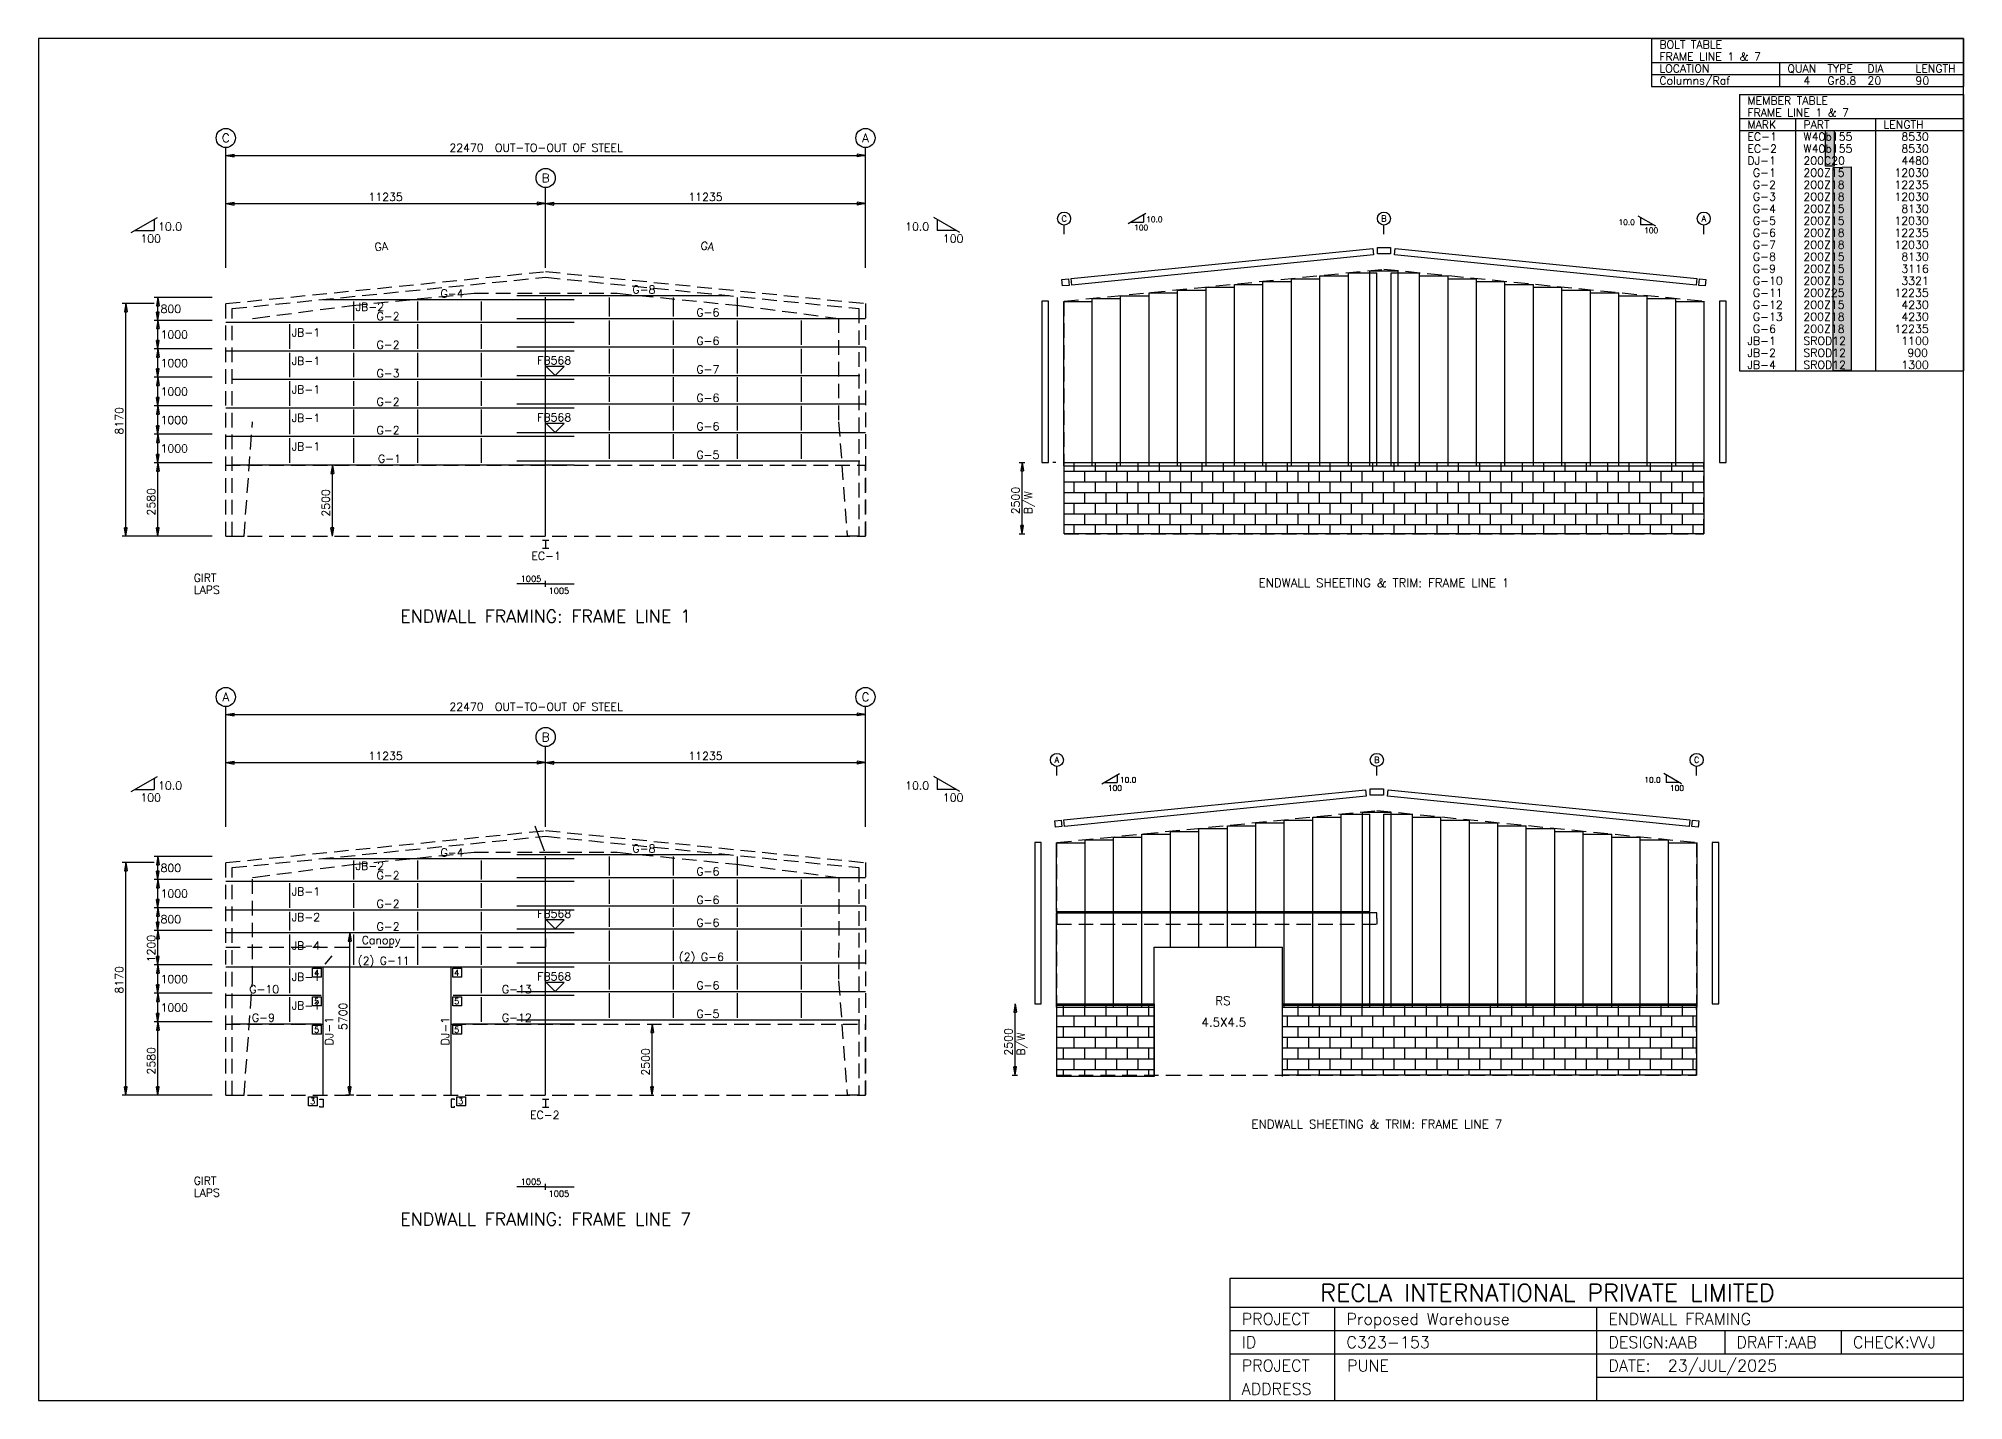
# Model space of a CAD drawing. Extents: x 0 to 67619, y 0 to 47816.
import ezdxf
from ezdxf.enums import TextEntityAlignment as Align

# ---------------------------------------------------------------- set-up
doc = ezdxf.new("R2010")
doc.units = 0
doc.header["$MEASUREMENT"] = 0
doc.linetypes.add('CONTIN', pattern=[0])
doc.linetypes.add('DASHED', pattern=[764.67, 511.17, -253.5])
doc.layers.get('0').update_dxf_attribs({"linetype": 'CONTIN'})
for name, color, linetype in [('1', 7, 'CONTIN'), ('10', 10, 'CONTIN'), ('11', 7, 'CONTIN'), ('12', 6, 'CONTIN'), ('13', 1, 'CONTIN'), ('14', 7, 'CONTIN'), ('15', 7, 'CONTIN'), ('2', 6, 'CONTIN'), ('22', 7, 'CONTIN'), ('26', 7, 'CONTIN'), ('3', 7, 'CONTIN'), ('4', 7, 'CONTIN'), ('5', 5, 'DASHED'), ('7', 7, 'CONTIN')]:
    doc.layers.add(name, color=color, linetype=linetype)
doc.styles.add('SIMPLEX', font='SIMPLEX')

# ---------------------------------------------------------------- blocks, each defined once
blk = doc.blocks.new('WCOL')
for p, q in [((-10.2, 0), (10.2, 0)), ((0, 0), (0, -25.4)), ((-10.2, -25.4), (10.2, -25.4))]:
    blk.add_line(p, q)
blk = doc.blocks.new('MARKER')
for p, q in [((25.4, 25.4), (-25.4, 25.4)), ((-25.4, 25.4), (0, 0)), ((0, 0), (25.4, 25.4))]:
    blk.add_line(p, q)
blk = doc.blocks.new('ARROW')
for p, q in [((0, 0), (-292, 49)), ((-292, 49), (-292, -49)), ((0, 0), (-292, -49))]:
    blk.add_line(p, q)
blk = doc.blocks.new('EW1FRM')
at = {"layer": '1'}
for p, q in [((3435.23804, 8312.52539), (12240, 8312.52539)), ((4493.99902, 7580), (4493.99902, 8245.05176)), ((6740.99951, 7580), (6740.99951, 8245.05176)), ((8988.00098, 7580), (8988.00098, 8245.05176)), ((10230, 8447.47461), (17685.2793, 8447.47461)), ((13482.002, 7714.94824), (13482.002, 8380)), ((15728.998, 7714.94824), (15728.998, 8380)), ((17976, 7714.94824), (17976, 8380)), ((0, 7512.52588), (12240, 7512.52588)), ((2247.00073, 6580), (2247.00073, 7445.05176)), ((4493.99902, 6580), (4493.99902, 7445.05176)), ((6740.99951, 6580), (6740.99951, 7445.05176)), ((8988.00098, 6580), (8988.00098, 7445.05176)), ((10230, 7647.47412), (22470, 7647.47412)), ((13482.002, 6714.94824), (13482.002, 7580)), ((15728.998, 6714.94824), (15728.998, 7580)), ((17976, 6714.94824), (17976, 7580)), ((20223, 6714.94824), (20223, 7580)), ((0, 6512.52588), (12240, 6512.52588)), ((2247.00073, 5580), (2247.00073, 6445.05176)), ((4493.99902, 5580), (4493.99902, 6445.05176)), ((6740.99951, 5580), (6740.99951, 6445.05176)), ((8988.00098, 5580), (8988.00098, 6445.05176)), ((10230, 6647.47412), (22470, 6647.47412)), ((13482.002, 5714.94824), (13482.002, 6580)), ((15728.998, 5714.94824), (15728.998, 6580)), ((17976, 5714.94824), (17976, 6580)), ((20223, 5714.94824), (20223, 6580)), ((200, 5512.52588), (12240, 5512.52588)), ((2247.00073, 4580), (2247.00073, 5445.05176)), ((4493.99902, 4580), (4493.99902, 5445.05176)), ((6740.99951, 4580), (6740.99951, 5445.05176)), ((8988.00098, 4580), (8988.00098, 5445.05176)), ((10230, 5647.47412), (22270, 5647.47412)), ((13482.002, 4714.94824), (13482.002, 5580)), ((15728.998, 4714.94824), (15728.998, 5580)), ((17976, 4714.94824), (17976, 5580)), ((20223, 4714.94824), (20223, 5580)), ((0, 4512.52588), (12240, 4512.52588)), ((2247.00073, 3580), (2247.00073, 4445.05127)), ((4493.99902, 3580), (4493.99902, 4445.05127)), ((6740.99951, 3580), (6740.99951, 4445.05127)), ((8988.00098, 3580), (8988.00098, 4445.05127)), ((10230, 4647.47412), (22470, 4647.47412)), ((13482.002, 3714.94849), (13482.002, 4580)), ((15728.998, 3714.94849), (15728.998, 4580)), ((17976, 3714.94849), (17976, 4580)), ((20223, 3714.94849), (20223, 4580)), ((0, 3512.52588), (12240, 3512.52588)), ((2247.00073, 2580), (2247.00073, 3445.05176)), ((4493.99902, 2580), (4493.99902, 3445.05176)), ((6740.99951, 2580), (6740.99951, 3445.05176)), ((8988.00098, 2580), (8988.00098, 3445.05176)), ((10230, 3647.47412), (22470, 3647.47412)), ((13482.002, 2714.94873), (13482.002, 3580)), ((15728.998, 2714.94873), (15728.998, 3580)), ((17976, 2714.94873), (17976, 3580)), ((20223, 2714.94873), (20223, 3580)), ((200, 2512.52563), (12240, 2512.52563)), ((10230, 2647.47437), (22270, 2647.47437))]:
    blk.add_line(p, q, dxfattribs=at)
at = {"layer": '12'}
for p, q in [((0, 9428.44824), (0, 13645.5947)), ((22470, 9428.44824), (22470, 13645.5947)), ((11235, 9428.44824), (11235, 12239.8789)), ((-2519.0422, 8169.99951), (-3643.6145, 8169.99951)), ((-472.32037, 8380), (-2519.0422, 8380)), ((-2384.0935, 8380), (-2384.0935, 8380)), ((-472.32037, 7580), (-2519.0422, 7580)), ((-2384.0935, 7580), (-2384.0935, 7580)), ((-2384.0935, 7580), (-2384.0935, 7580)), ((-472.32037, 6580), (-2519.0422, 6580)), ((-2384.0935, 6580), (-2384.0935, 6580)), ((-2384.0935, 6580), (-2384.0935, 6580)), ((-472.32037, 5580), (-2519.0422, 5580)), ((-2384.0935, 5580), (-2384.0935, 5580)), ((-2384.0935, 5580), (-2384.0935, 5580)), ((-472.32037, 4580), (-2519.0422, 4580)), ((-2384.0935, 4580), (-2384.0935, 4580)), ((-2384.0935, 4580), (-2384.0935, 4580)), ((-472.32037, 3580), (-2519.0422, 3580)), ((-2384.0935, 3580), (-2384.0935, 3580)), ((-2384.0935, 3580), (-2384.0935, 3580)), ((-472.32037, 2580), (-2519.0422, 2580)), ((-2384.0935, 2580), (-2384.0935, 2580)), ((-2384.0933, 2580), (-2384.0933, 2580)), ((-2519.0422, 0), (-3643.6145, 0)), ((-472.32037, 0), (-2519.0422, 0)), ((-2384.0935, 0), (-2384.0935, 0))]:
    blk.add_line(p, q, dxfattribs=at)
at = {"layer": '13'}
for centre in [(0, 13982.9668), (22470, 13982.9668), (11235, 12577.251)]:
    blk.add_circle(centre, 337.3717, dxfattribs=at)
at = {"layer": '2'}
for p, q in [((0, 13364.4521), (22470, 13364.4521)), ((0, 11677.5928), (22470, 11677.5928)), ((-3317.6462, 10665.4775), (-2402.1731, 11194.0273)), ((-2519.0422, 11126.5537), (-2519.0422, 10732.9521)), ((25787.6465, 10665.4775), (24872.1738, 11194.0273)), ((24989.041, 11126.5537), (24989.041, 10732.9521)), ((-3200.7773, 10732.9521), (-2519.0422, 10732.9521)), ((25670.7773, 10732.9521), (24989.041, 10732.9521)), ((-3508.6655, 0), (-3508.6655, 8169.99951)), ((-2384.0935, 7580), (-2384.0935, 8380)), ((-2384.0935, 6580), (-2384.0935, 7580)), ((-2384.0935, 5580), (-2384.0935, 6580)), ((-2384.0935, 4580), (-2384.0935, 5580)), ((-2384.0935, 3580), (-2384.0935, 4580)), ((-2384.0935, 2580), (-2384.0935, 3580)), ((-2384.0935, 0), (-2384.0933, 2580)), ((3745, 0), (3745, 2500)), ((11235, -1669.9899), (10230, -1669.9899)), ((11235, -1775.4186), (11235, -1564.5613)), ((11235, -1775.4186), (11235, -1564.5613)), ((11235, -1669.9899), (12240, -1669.9899))]:
    blk.add_line(p, q, dxfattribs=at)
at = {"layer": '4'}
blk.add_line((11235, 0), (11235, 8391.94043), dxfattribs=at)
at = {"layer": '5'}
for p, q in [((0, 8169.99951), (11235, 9293.5)), ((229.99994, 7992.00195), (11235, 9092.50195)), ((11235, 9293.5), (22470, 8169.99951)), ((11235, 9092.50195), (22240, 7992.00195)), ((0, 0), (0, 8169.99951)), ((4439.2998, 8101.3999), (8722.5, 8529.7002)), ((8722.5, 8529.7002), (11235, 8529.7002)), ((11235, 8529.7002), (13746.998, 8529.7998)), ((13746.998, 8529.7998), (18030.5996, 8101.3999)), ((22470, 8169.99951), (22470, 0)), ((230.00001, -0.4), (229.99994, 7992.00195)), ((936.79999, 7644.3999), (1039.59998, 7660.3999)), ((1039.59998, 7660.3999), (4439.2998, 8101.3999)), ((1039.59998, 7660.3999), (1039.59998, 7660.3999)), ((18030.5996, 8101.3999), (21430.4004, 7660.3999)), ((21430.4004, 7660.3999), (21430.1992, 7660.3999)), ((21430.1992, 7660.3999), (21528, 7649.3999)), ((21528, 7649.3999), (21528, 4015.6001)), ((22240, 7992.00195), (22240, -0.4)), ((640.79999, -0.4), (942.00006, 4016.00024)), ((21528, 4015.6001), (21829.1992, -0.4)), ((0, 0), (0, 2500)), ((0, 2500), (22470, 2500)), ((22470, 0), (22470, 2500)), ((0, 0), (22470, 0)), ((230.00001, -0.4), (640.79999, -0.4)), ((22240, -0.4), (21829.1992, -0.4))]:
    blk.add_line(p, q, dxfattribs=at)
at = {"layer": '10', "xscale": 11.0686255, "yscale": 11.0686255, "zscale": 11.0686255}
blk.add_blockref('WCOL', (11235, -134.94867), dxfattribs=at)
at = {"layer": '2'}
for p, rotation in [((0, 13364.4521), 180), ((0, 11677.5928), 180), ((11235, 11677.5928), 180), ((-3508.6655, 8169.99951), 90), ((-2384.0935, 8380), 90), ((-2384.0935, 7580), 270), ((-2384.0935, 7580), 90), ((-2384.0935, 6580), 270), ((-2384.0935, 6580), 90), ((-2384.0935, 5580), 270), ((-2384.0935, 5580), 90), ((-2384.0935, 4580), 270), ((-2384.0935, 4580), 90), ((-2384.0935, 3580), 270), ((-2384.0935, 3580), 90), ((-2384.0935, 2580), 270), ((-2384.0933, 2580), 90), ((3745, 2500), 90), ((-3508.6655, 0), 270), ((-2384.0935, 0), 270), ((3745, 0), 270)]:
    blk.add_blockref('ARROW', p, dxfattribs=dict(at, rotation=rotation))
for p in [(22470, 13364.4521), (11235, 11677.5928), (22470, 11677.5928)]:
    blk.add_blockref('ARROW', p, dxfattribs=at)
at = {"layer": '3', "xscale": 12.4522038, "yscale": 12.4522038, "zscale": 12.4522038}
for p in [(11572.3721, 5647.47412), (11572.3721, 3647.47412)]:
    blk.add_blockref('MARKER', p, dxfattribs=at)
at = {"layer": '11', "style": 'SIMPLEX'}
for s, height, p in [('22470', 281.143097, (7854.25391, 13499.4004)), ('11235', 281.143097, (5013.04248, 11771.3076)), ('11235', 281.143097, (16248.042, 11771.3076)), ('10.0', 281.143097, (-2378.4707, 10732.9521)), ('10.0', 281.143097, (23864.4707, 10732.9521)), ('100', 281.143097, (-3000.4814, 10311.2373)), ('100', 281.143097, (25189.3379, 10311.2373)), ('800', 281.143097, (-2290.3789, 7839.42871)), ('1000', 281.143097, (-2290.3789, 6939.42871)), ('1000', 281.143097, (-2290.3789, 5939.42871)), ('1000', 281.143097, (-2290.3789, 4939.42822)), ('1000', 281.143097, (-2290.3789, 3939.42847)), ('1000', 281.143097, (-2290.3789, 2939.42847)), ('1005', 210.8573, (10359.9424, -1599.7042)), ('1005', 210.8573, (11340.4287, -2021.4186))]:
    blk.add_text(s, height=height, dxfattribs=at).set_placement(p)
for s, p in [('8170', (-3602.3796, 3571.91382)), ('2580', (-2477.8079, 727.71387)), ('2500', (3651.28564, 687.71387))]:
    blk.add_text(s, height=281.143097, rotation=90, dxfattribs=at).set_placement(p)
at = {"layer": '13', "style": 'SIMPLEX'}
for s, p in [('C', (0, 13831.1484)), ('A', (22470, 13831.1484)), ('B', (11235, 12425.4336))]:
    blk.add_text(s, height=303.63452, dxfattribs=at).set_placement(p, align=Align.CENTER)
at = {"layer": '15', "style": 'SIMPLEX'}
blk.add_text(' OUT-TO-OUT OF STEEL', height=281.143097, dxfattribs=at).set_placement((9259.9707, 13499.4004))
blk.add_text('ENDWALL FRAMING: FRAME LINE 1', height=449.828918, dxfattribs=at).set_placement((11235, -3033.5339), align=Align.CENTER)
at = {"layer": '2', "style": 'SIMPLEX'}
for s, p in [('GIRT', (-1124.5724, -1599.7042)), ('LAPS', (-1124.5724, -2021.4188))]:
    blk.add_text(s, height=281.143097, dxfattribs=at).set_placement(p)
at = {"layer": '3', "style": 'SIMPLEX'}
for rotation, p in [(5.711, (5241.20117, 10011.7363)), (354.289, (16669.3047, 10067.6865))]:
    blk.add_text('GA', height=281.143097, rotation=rotation, dxfattribs=at).set_placement(p)
for s, p in [(' G-8', (14092.4141, 8517.75977)), ('JB-2', (4561.47314, 7912.52588)), (' G-4', (7351.41357, 8382.81152)), (' G-2', (5104.41309, 7582.81152)), (' G-6', (16339.4131, 7717.75977)), ('JB-1', (2314.4751, 7012.52539)), (' G-2', (5104.41309, 6582.81104)), (' G-6', (16339.4131, 6717.75977)), ('JB-1', (2314.4751, 6012.52588)), ('FB568', (10939.7998, 6034.0459)), (' G-3', (5104.41309, 5582.81152)), (' G-7', (16339.4131, 5717.75977)), ('JB-1', (2314.4751, 5012.52588)), (' G-2', (5104.41309, 4582.81152)), (' G-6', (16339.4131, 4717.75977)), ('JB-1', (2314.4751, 4012.52588)), ('FB568', (10939.7998, 4034.04565)), (' G-2', (5104.41309, 3582.81152)), (' G-6', (16339.4131, 3717.75977)), ('JB-1', (2314.4751, 3012.52588)), (' G-1', (5153.61328, 2582.81152)), (' G-5', (16339.4131, 2717.76025)), ('EC-1', (10735.9707, -832.18359))]:
    blk.add_text(s, height=281.143097, dxfattribs=at).set_placement(p)
blk = doc.blocks.new('CCOL')
for p, q in [((10.2, 0), (0, 0)), ((0, 0), (0, -25.4)), ((10.2, -2.5), (10.2, 0)), ((0, -25.4), (10.2, -25.4)), ((10.2, -25.4), (10.2, -22.9))]:
    blk.add_line(p, q)
blk = doc.blocks.new('EW2FRM')
at = {"layer": '1'}
for p, q in [((3435.23804, 8312.52539), (12240, 8312.52539)), ((4493.99902, 7580), (4493.99902, 8245.05176)), ((6740.99951, 7580), (6740.99951, 8245.05176)), ((8988.00098, 7580), (8988.00098, 8245.05176)), ((10230, 8447.47461), (17685.2793, 8447.47461)), ((13482.002, 7714.94824), (13482.002, 8380)), ((15728.998, 7714.94824), (15728.998, 8380)), ((17976, 7714.94824), (17976, 8380)), ((0, 7512.52588), (12240, 7512.52588)), ((2247.00073, 6580), (2247.00073, 7445.05176)), ((4493.99902, 6580), (4493.99902, 7445.05176)), ((6740.99951, 6580), (6740.99951, 7445.05176)), ((8988.00098, 6580), (8988.00098, 7445.05176)), ((10230, 7647.47412), (22470, 7647.47412)), ((13482.002, 6714.94824), (13482.002, 7580)), ((15728.998, 6714.94824), (15728.998, 7580)), ((17976, 6714.94824), (17976, 7580)), ((20223, 6714.94824), (20223, 7580)), ((0, 6512.52588), (12240, 6512.52588)), ((2247.00073, 5780), (2247.00073, 6445.05176)), ((4493.99902, 5780), (4493.99902, 6445.05176)), ((6740.99951, 5780), (6740.99951, 6445.05176)), ((8988.00098, 5780), (8988.00098, 6445.05176)), ((10230, 6647.47412), (22470, 6647.47412)), ((13482.002, 5914.94824), (13482.002, 6580)), ((15728.998, 5914.94824), (15728.998, 6580)), ((17976, 5914.94824), (17976, 6580)), ((20223, 5914.94824), (20223, 6580)), ((0, 5712.52588), (12240, 5712.52588)), ((2247.00073, 4580), (2247.00073, 5645.05176)), ((4493.99902, 4580), (4493.99902, 5645.05176)), ((6740.99951, 4580), (6740.99951, 5645.05176)), ((8988.00098, 4580), (8988.00098, 5645.05176)), ((10230, 5847.47412), (22470, 5847.47412)), ((13482.002, 4714.94824), (13482.002, 5780)), ((15728.998, 4714.94824), (15728.998, 5780)), ((17976, 4714.94824), (17976, 5780)), ((20223, 4714.94824), (20223, 5780)), ((0, 4512.52588), (12240, 4512.52588)), ((2247.00073, 3580), (2247.00073, 4445.05127)), ((3417.99976, 0), (3417.99976, 4512.52588)), ((7918.00049, 0), (7918.00049, 4512.52588)), ((8988.00098, 3580), (8988.00098, 4445.05127)), ((10230, 4647.47412), (22470, 4647.47412)), ((13482.002, 3714.94849), (13482.002, 4580)), ((15728.998, 3714.94849), (15728.998, 4580)), ((17976, 3714.94849), (17976, 4580)), ((20223, 3714.94849), (20223, 4580)), ((0, 3512.52588), (3350.52588, 3512.52588)), ((2247.00073, 2580), (2247.00073, 3445.05176)), ((7985.47461, 3512.52588), (12240, 3512.52588)), ((8988.00098, 2580), (8988.00098, 3445.05176)), ((10230, 3647.47412), (22470, 3647.47412)), ((13482.002, 2714.94873), (13482.002, 3580)), ((15728.998, 2714.94873), (15728.998, 3580)), ((17976, 2714.94873), (17976, 3580)), ((20223, 2714.94873), (20223, 3580)), ((200, 2512.52563), (3350.52588, 2512.52563)), ((7985.47461, 2512.52563), (12240, 2512.52563)), ((10230, 2647.47437), (22270, 2647.47437))]:
    blk.add_line(p, q, dxfattribs=at)
at = {"layer": '12'}
for p, q in [((0, 9428.44824), (0, 13645.5947)), ((22470, 9428.44824), (22470, 13645.5947)), ((11235, 9428.44824), (11235, 12239.8789)), ((-2519.0422, 8169.99951), (-3643.6145, 8169.99951)), ((-472.32037, 8380), (-2519.0422, 8380)), ((-2384.0935, 8380), (-2384.0935, 8380)), ((-472.32037, 7580), (-2519.0422, 7580)), ((-2384.0935, 7580), (-2384.0935, 7580)), ((-2384.0935, 7580), (-2384.0935, 7580)), ((-472.32037, 6580), (-2519.0422, 6580)), ((-2384.0935, 6580), (-2384.0935, 6580)), ((-2384.0935, 6580), (-2384.0935, 6580)), ((-472.32037, 5780), (-2519.0422, 5780)), ((-2384.0935, 5780), (-2384.0935, 5780)), ((-2384.0935, 5780), (-2384.0935, 5780)), ((4492.92773, 5700), (4211.78467, 5700)), ((-472.32037, 4580), (-2519.0422, 4580)), ((-2384.0935, 4580), (-2384.0935, 4580)), ((-2384.0935, 4580), (-2384.0935, 4580)), ((-472.32037, 3580), (-2519.0422, 3580)), ((-2384.0935, 3580), (-2384.0935, 3580)), ((-2384.0935, 3580), (-2384.0935, 3580)), ((-472.32037, 2580), (-2519.0422, 2580)), ((-2384.0935, 2580), (-2384.0935, 2580)), ((-2384.0933, 2580), (-2384.0933, 2580)), ((-2519.0422, 0), (-3643.6145, 0)), ((-472.32037, 0), (-2519.0422, 0)), ((-2384.0935, 0), (-2384.0935, 0)), ((4492.92773, 0), (4211.78467, 0))]:
    blk.add_line(p, q, dxfattribs=at)
at = {"layer": '13'}
for centre in [(0, 13982.9668), (22470, 13982.9668), (11235, 12577.251)]:
    blk.add_circle(centre, 337.3717, dxfattribs=at)
at = {"layer": '2'}
for p, q in [((0, 13364.4521), (22470, 13364.4521)), ((0, 11677.5928), (22470, 11677.5928)), ((-3317.6462, 10665.4775), (-2402.1731, 11194.0273)), ((-2519.0422, 11126.5537), (-2519.0422, 10732.9521)), ((25787.6465, 10665.4775), (24872.1738, 11194.0273)), ((24989.041, 11126.5537), (24989.041, 10732.9521)), ((-3200.7773, 10732.9521), (-2519.0422, 10732.9521)), ((25670.7773, 10732.9521), (24989.041, 10732.9521)), ((-3508.6655, 0), (-3508.6655, 8169.99951)), ((-2384.0935, 7580), (-2384.0935, 8380)), ((-2384.0935, 6580), (-2384.0935, 7580)), ((-2384.0935, 5780), (-2384.0935, 6580)), ((-2384.0935, 4580), (-2384.0935, 5780)), ((4352.35596, 0), (4352.35596, 5700)), ((-2384.0935, 3580), (-2384.0935, 4580)), ((-2384.0935, 2580), (-2384.0935, 3580)), ((-2384.0935, 0), (-2384.0933, 2580)), ((14980, 0), (14980, 2500)), ((11235, -3210.6538), (10230, -3210.6538)), ((11235, -3316.0825), (11235, -3105.2251)), ((11235, -3316.0825), (11235, -3105.2251)), ((11235, -3210.6538), (12240, -3210.6538))]:
    blk.add_line(p, q, dxfattribs=at)
at = {"layer": '3'}
for p, q in [((3048.99927, 4143.52539), (3048.99927, 4459.81104)), ((3048.99927, 4459.81104), (3365.28564, 4459.81104)), ((3365.28564, 4143.52539), (3048.99927, 4143.52539)), ((3365.28564, 4143.52539), (3365.28564, 4459.81104)), ((7970.71484, 4143.52539), (7970.71484, 4459.81104)), ((7970.71484, 4459.81104), (8287.00195, 4459.81104)), ((8287.00195, 4143.52539), (7970.71484, 4143.52539)), ((8287.00195, 4143.52539), (8287.00195, 4459.81104)), ((3048.99927, 3143.52588), (3048.99927, 3459.81152)), ((3048.99927, 3459.81152), (3365.28564, 3459.81152)), ((3365.28564, 3143.52588), (3365.28564, 3459.81152)), ((7970.71484, 3143.52588), (7970.71484, 3459.81152)), ((7970.71484, 3459.81152), (8287.00195, 3459.81152)), ((8287.00195, 3143.52588), (8287.00195, 3459.81152)), ((3365.28564, 3143.52588), (3048.99927, 3143.52588)), ((8287.00195, 3143.52588), (7970.71484, 3143.52588)), ((3048.99927, 2143.52539), (3048.99927, 2459.81152)), ((3048.99927, 2459.81152), (3365.28564, 2459.81152)), ((3365.28564, 2143.52539), (3048.99927, 2143.52539)), ((3365.28564, 2143.52539), (3365.28564, 2459.81152)), ((7970.71484, 2143.52539), (7970.71484, 2459.81152)), ((7970.71484, 2459.81152), (8287.00195, 2459.81152)), ((8287.00195, 2143.52539), (7970.71484, 2143.52539)), ((8287.00195, 2143.52539), (8287.00195, 2459.81152)), ((2908.42773, -369.00031), (2908.42773, -52.71434)), ((2908.42773, -52.71434), (3224.71387, -52.71434)), ((3224.71387, -369.00031), (2908.42773, -369.00031)), ((3224.71387, -369.00031), (3224.71387, -52.71434)), ((8111.28662, -369.00031), (8111.28662, -52.71434)), ((8111.28662, -52.71434), (8427.57324, -52.71434)), ((8427.57324, -369.00031), (8111.28662, -369.00031)), ((8427.57324, -369.00031), (8427.57324, -52.71434))]:
    blk.add_line(p, q, dxfattribs=at)
at = {"layer": '4'}
blk.add_line((11235, 0), (11235, 8391.94043), dxfattribs=at)
at = {"layer": '5'}
for p, q in [((0, 8169.99951), (11235, 9293.5)), ((229.99994, 7992.00195), (11235, 9092.50195)), ((11235, 9293.5), (22470, 8169.99951)), ((11235, 9092.50195), (22240, 7992.00195)), ((0, 0), (0, 8169.99951)), ((4439.3999, 8101.3999), (8723, 8529.7998)), ((8723, 8529.7998), (11235, 8529.7002)), ((11235, 8529.7002), (13747.501, 8529.7002)), ((13747.501, 8529.7002), (18030.6992, 8101.3999)), ((22470, 8169.99951), (22470, 0)), ((230.00001, -0.4), (229.99994, 7992.00195)), ((942.00006, 7649.3999), (1039.80005, 7660.3999)), ((942.00006, 4015.6001), (942.00006, 7649.3999)), ((1039.59998, 7660.3999), (4439.3999, 8101.3999)), ((1039.80005, 7660.3999), (1039.59998, 7660.3999)), ((18030.6992, 8101.3999), (21430.4004, 7660.3999)), ((21430.4004, 7660.3999), (21430.4004, 7660.3999)), ((21430.4004, 7660.3999), (21533.1992, 7644.3999)), ((21533.1992, 7644.3999), (21528, 4016.00024)), ((22240, 7992.00195), (22240, -0.4)), ((11235, 5700), (0, 5700)), ((11235, 5500.00049), (11235, 5700)), ((11235, 5500.00049), (11235, 5193.94238)), ((0, 5193.94238), (11235, 5193.94238)), ((640.79999, -0.4), (942.00006, 4015.6001)), ((21528, 4016.00024), (21829.1992, -0.4)), ((0, 0), (0, 2500)), ((0, 2500), (3417.99976, 2500)), ((7918.00049, 2500), (22470, 2500)), ((22470, 0), (22470, 2500)), ((0, 0), (22470, 0)), ((230.00001, -0.4), (640.79999, -0.4)), ((22240, -0.4), (21829.1992, -0.4))]:
    blk.add_line(p, q, dxfattribs=at)
at = {"layer": '7'}
for p, q in [((11196.541, 8565.09082), (10873.4834, 9452.77344)), ((3490.28735, 4598.67188), (3736.06421, 4891.56885))]:
    blk.add_line(p, q, dxfattribs=at)
at = {"layer": '10', "yscale": 11.0686255, "zscale": 11.0686255}
for name, p, xscale in [('CCOL', (3417.99976, -134.94867), -11.068625), ('CCOL', (7918.00049, -134.94867), 11.0686255), ('WCOL', (11235, -134.94867), 11.0686255)]:
    blk.add_blockref(name, p, dxfattribs=dict(at, xscale=xscale))
at = {"layer": '2'}
for p, rotation in [((0, 13364.4521), 180), ((0, 11677.5928), 180), ((11235, 11677.5928), 180), ((-3508.6655, 8169.99951), 90), ((-2384.0935, 8380), 90), ((-2384.0935, 7580), 270), ((-2384.0935, 7580), 90), ((-2384.0935, 6580), 270), ((-2384.0935, 6580), 90), ((-2384.0935, 5780), 270), ((-2384.0935, 5780), 90), ((4352.35596, 5700), 90), ((-2384.0935, 4580), 270), ((-2384.0935, 4580), 90), ((-2384.0935, 3580), 270), ((-2384.0935, 3580), 90), ((-2384.0935, 2580), 270), ((-2384.0933, 2580), 90), ((14980, 2500), 90), ((-3508.6655, 0), 270), ((-2384.0935, 0), 270), ((4352.35596, 0), 270), ((14980, 0), 270)]:
    blk.add_blockref('ARROW', p, dxfattribs=dict(at, rotation=rotation))
for p in [(22470, 13364.4521), (11235, 11677.5928), (22470, 11677.5928)]:
    blk.add_blockref('ARROW', p, dxfattribs=at)
at = {"layer": '3', "xscale": 12.4522038, "yscale": 12.4522038, "zscale": 12.4522038}
for p in [(11572.3721, 5847.47412), (11572.3721, 3647.47412)]:
    blk.add_blockref('MARKER', p, dxfattribs=at)
at = {"layer": '11', "style": 'SIMPLEX'}
for s, height, p in [('22470', 281.143097, (7854.25391, 13499.4004)), ('11235', 281.143097, (5013.04248, 11771.3076)), ('11235', 281.143097, (16248.042, 11771.3076)), ('10.0', 281.143097, (-2378.4707, 10732.9521)), ('10.0', 281.143097, (23864.4707, 10732.9521)), ('100', 281.143097, (-3000.4814, 10311.2373)), ('100', 281.143097, (25189.3379, 10311.2373)), ('800', 281.143097, (-2290.3789, 7839.42871)), ('1000', 281.143097, (-2290.3789, 6939.42871)), ('800', 281.143097, (-2290.3789, 6039.42871)), ('1000', 281.143097, (-2290.3789, 3939.42847)), ('1000', 281.143097, (-2290.3789, 2939.42847)), ('1005', 210.8573, (10359.9424, -3140.3679)), ('1005', 210.8573, (11340.4287, -3562.0833))]:
    blk.add_text(s, height=height, dxfattribs=at).set_placement(p)
for s, p in [('1200', (-2477.8079, 4666.91357)), ('8170', (-3602.3796, 3571.91382)), ('5700', (4258.6416, 2287.71387)), ('2580', (-2477.8079, 727.71387)), ('2500', (14886.2861, 687.71387))]:
    blk.add_text(s, height=281.143097, rotation=90, dxfattribs=at).set_placement(p)
at = {"layer": '13', "style": 'SIMPLEX'}
for s, p in [('A', (0, 13831.1484)), ('C', (22470, 13831.1484)), ('B', (11235, 12425.4336))]:
    blk.add_text(s, height=303.63452, dxfattribs=at).set_placement(p, align=Align.CENTER)
at = {"layer": '15', "style": 'SIMPLEX'}
blk.add_text(' OUT-TO-OUT OF STEEL', height=281.143097, dxfattribs=at).set_placement((9259.9707, 13499.4004))
blk.add_text('ENDWALL FRAMING: FRAME LINE 7', height=449.828918, dxfattribs=at).set_placement((11235, -4574.1973), align=Align.CENTER)
at = {"layer": '2', "style": 'SIMPLEX'}
for s, p in [('GIRT', (-1124.5724, -3140.3682)), ('LAPS', (-1124.5724, -3562.0825))]:
    blk.add_text(s, height=281.143097, dxfattribs=at).set_placement(p)
at = {"layer": '3', "style": 'SIMPLEX'}
for s, height, p in [(' G-8', 281.143097, (14092.4141, 8517.75977)), ('JB-2', 281.143097, (4561.47314, 7912.52588)), (' G-4', 281.143097, (7351.41357, 8382.81152)), (' G-2', 281.143097, (5104.41309, 7582.81152)), (' G-6', 281.143097, (16339.4131, 7717.75977)), ('JB-1', 281.143097, (2314.4751, 7012.52539)), (' G-2', 281.143097, (5104.41309, 6582.81104)), (' G-6', 281.143097, (16339.4131, 6717.75977)), ('JB-2', 281.143097, (2314.4751, 6112.52588)), ('FB568', 281.143097, (10939.7998, 6234.0459)), (' G-6', 281.143097, (16339.4131, 5917.75977)), ('Canopy', 281.143097, (4774.0708, 5306.3999)), (' G-2', 281.143097, (5104.41309, 5782.81104)), ('JB-4', 281.143097, (2314.4751, 5112.52588)), ('(2) G-11', 281.143097, (4640.52734, 4582.81152)), ('(2) G-6', 281.143097, (15917.6992, 4717.75977)), ('JB-1', 281.143097, (2314.4751, 4012.52588)), ('4', 210.8573, (3101.71387, 4196.23975)), ('4', 210.8573, (8023.42969, 4196.23975)), ('FB568', 281.143097, (10939.7998, 4034.04565)), (' G-10', 281.143097, (634.04242, 3582.81152)), ('5', 210.8573, (3101.71387, 3196.23999)), ('5', 210.8573, (8023.42969, 3196.23999)), (' G-13', 281.143097, (9507.04297, 3582.81152)), (' G-6', 281.143097, (16339.4131, 3717.75977)), (' G-9', 281.143097, (725.41394, 2582.81152)), ('JB-1', 281.143097, (2314.4751, 3012.52588)), (' G-12', 281.143097, (9507.04297, 2582.81152)), (' G-5', 281.143097, (16339.4131, 2717.76025)), ('5', 210.8573, (3101.71387, 2196.23975)), ('5', 210.8573, (8023.42969, 2196.23975)), ('3', 210.8573, (2961.14233, -316.28598)), ('3', 210.8573, (8164.00146, -316.28598)), ('EC-2', 281.143097, (10686.7705, -832.18359))]:
    blk.add_text(s, height=height, dxfattribs=at).set_placement(p)
for p in [(3769.4292, 1750.97083), (7847.71533, 1750.97083)]:
    blk.add_text('DJ-1', height=281.143097, rotation=90, dxfattribs=at).set_placement(p)
blk = doc.blocks.new('EW1TBL')
for p, q in [((-7872.0063, 0), (0, 0)), ((-7872.0063, 0), (-7872.0063, -9699.4355)), ((0, 0), (0, -9699.4355)), ((-7872.0063, -843.4292), (0, -843.4292)), ((-7872.0063, -843.4292), (-7872.0063, -1265.1439)), ((-7872.0063, -1265.1439), (-7872.0063, -9699.4355)), ((-7872.0063, -1265.1439), (0, -1265.1439)), ((-5904.0049, -843.4292), (-5904.0049, -1265.1439)), ((-5904.0049, -1265.1439), (-5904.0049, -9699.4355)), ((-3092.5737, -843.4292), (-3092.5737, -1265.1439)), ((-3092.5737, -1265.1439), (-3092.5737, -9699.4355)), ((-7872.0063, -9699.4355), (0, -9699.4355))]:
    blk.add_line(p, q)
at = {"layer": '14', "style": 'SIMPLEX'}
for s, height, p in [('MEMBER TABLE', 281.143097, (-7590.8623, -351.4288)), ('FRAME LINE 1 & 7', 281.143097, (-7590.8623, -773.1434)), ('MARK', 281.1431, (-7590.8623, -1194.8582)), ('PART', 281.1431, (-5622.8618, -1194.8582)), ('LENGTH', 281.1431, (-2811.4307, -1194.8582))]:
    blk.add_text(s, height=height, dxfattribs=at).set_placement(p)
at = {"layer": '26', "style": 'SIMPLEX'}
for s, p in [('EC-1', (-7590.8623, -1616.5728)), ('W40b155', (-5622.8618, -1616.5728)), ('   8530', (-2811.4307, -1616.5728)), ('EC-2', (-7590.8623, -2038.2872)), ('W40b155', (-5622.8618, -2038.2872)), ('   8530', (-2811.4307, -2038.2872)), ('DJ-1', (-7590.8623, -2460.0017)), (' G-1', (-7590.8623, -2881.7163)), ('200C20', (-5622.8618, -2460.0017)), ('200Z15', (-5622.8618, -2881.7163)), ('  12030', (-2811.4307, -2881.7163)), ('   4480', (-2811.4307, -2460.0017)), (' G-2', (-7590.8623, -3303.4312)), ('200Z18', (-5622.8618, -3303.4312)), ('  12235', (-2811.4307, -3303.4312)), (' G-3', (-7590.8623, -3725.1455)), (' G-4', (-7590.8623, -4146.8604)), ('200Z18', (-5622.8618, -3725.1455)), ('200Z15', (-5622.8618, -4146.8604)), ('  12030', (-2811.4307, -3725.1455)), ('   8130', (-2811.4307, -4146.8604)), (' G-5', (-7590.8623, -4568.5747)), (' G-6', (-7590.8623, -4990.2896)), ('200Z15', (-5622.8618, -4568.5747)), ('200Z18', (-5622.8618, -4990.2896)), ('  12030', (-2811.4307, -4568.5747)), ('  12235', (-2811.4307, -4990.2896)), (' G-7', (-7590.8623, -5412.0039)), ('200Z18', (-5622.8618, -5412.0039)), ('  12030', (-2811.4307, -5412.0039)), (' G-8', (-7590.8623, -5833.7188)), (' G-9', (-7590.8623, -6255.4331)), ('200Z15', (-5622.8618, -5833.7188)), ('200Z15', (-5622.8618, -6255.4331)), ('   8130', (-2811.4307, -5833.7188)), ('   3116', (-2811.4307, -6255.4331)), (' G-10', (-7590.8623, -6677.1479)), ('200Z15', (-5622.8618, -6677.1479)), ('   3321', (-2811.4307, -6677.1479)), (' G-11', (-7590.8623, -7098.8623)), (' G-12', (-7590.8623, -7520.5767)), ('200Z25', (-5622.8618, -7098.8623)), ('200Z15', (-5622.8618, -7520.5767)), ('  12235', (-2811.4307, -7098.8623)), ('   4230', (-2811.4307, -7520.5767)), (' G-13', (-7590.8623, -7942.292)), (' G-6', (-7590.8623, -8364.0068)), ('200Z18', (-5622.8618, -7942.292)), ('200Z18', (-5622.8618, -8364.0068)), ('  12235', (-2811.4307, -8364.0068)), ('   4230', (-2811.4307, -7942.292)), ('JB-1', (-7590.8623, -8785.7207)), ('SROD12', (-5622.8618, -8785.7207)), ('   1100', (-2811.4307, -8785.7207)), ('JB-2', (-7590.8623, -9207.4355)), ('JB-4', (-7590.8623, -9629.1504)), ('SROD12', (-5622.8618, -9207.4355)), ('SROD12', (-5622.8618, -9629.1504)), ('   1300', (-2811.4307, -9629.1504)), ('    900', (-2811.4307, -9207.4355))]:
    blk.add_text(s, height=281.1431, dxfattribs=at).set_placement(p)
blk = doc.blocks.new('EW1BLT')
for p, q in [((-10964.58, 0), (0, 0)), ((-10964.58, 0), (-10964.58, -1686.8586)), ((0, 0), (0, -1686.8586)), ((-10964.58, -843.4292), (0, -843.4292)), ((-10964.58, -1265.1439), (0, -1265.1439)), ((-6466.291, -843.4292), (-6466.291, -1265.1439)), ((-6466.291, -1265.1439), (-6466.291, -1686.8586)), ((-10964.58, -1686.8586), (0, -1686.8586))]:
    blk.add_line(p, q)
at = {"layer": '14', "style": 'SIMPLEX'}
for s, p in [('BOLT TABLE', (-10683.437, -351.42883)), ('FRAME LINE 1 & 7', (-10683.437, -773.14343)), ('LOCATION', (-10683.437, -1194.8582)), ('QUAN', (-6185.1479, -1194.8582)), ('TYPE', (-4779.4326, -1194.8582)), ('DIA', (-3373.7168, -1194.8582)), ('LENGTH', (-1686.8584, -1194.8582))]:
    blk.add_text(s, height=281.143097, dxfattribs=at).set_placement(p)
at = {"layer": '26', "style": 'SIMPLEX'}
for s, height, p in [('Columns/Raf', 281.143097, (-10683.437, -1616.5728)), ('4', 281.1431, (-5622.8618, -1616.5728)), ('Gr8.8', 281.143097, (-4779.4326, -1616.5728)), ('20', 281.143097, (-3373.7168, -1616.5728)), ('90', 281.143097, (-1686.8584, -1616.5728))]:
    blk.add_text(s, height=height, dxfattribs=at).set_placement(p)
blk = doc.blocks.new('EW2PNL')
at = {"layer": '1'}
for p, q in [((243, 8963), (10839, 10022)), ((10862, 9794), (266, 8735)), ((10839, 10022), (10862, 9794)), ((11006, 9829), (11006, 10058)), ((11006, 10058), (11464, 10058)), ((11464, 9829), (11006, 9829)), ((11464, 10058), (11464, 9829)), ((11608, 9794), (11631, 10022)), ((22204, 8735), (11608, 9794)), ((11631, 10022), (22227, 8963)), ((-76, 8931), (152, 8954)), ((-53, 8703), (-76, 8931)), ((152, 8954), (175, 8725)), ((266, 8735), (243, 8963)), ((6985, 8858), (7985, 8858)), ((6985, 5750), (6985, 8858)), ((7985, 8958), (8985, 8958)), ((7985, 5750), (7985, 8958)), ((7985, 5750), (7985, 8858)), ((8985, 9058), (9985, 9058)), ((8985, 5750), (8985, 9058)), ((8985, 5750), (8985, 8958)), ((9985, 9159), (10985, 9159)), ((9985, 5750), (9985, 9159)), ((9985, 5750), (9985, 9058)), ((10735, 9234), (11735, 9234)), ((10735, 2390), (10735, 9234)), ((10985, 5750), (10985, 9159)), ((11485, 9159), (12485, 9159)), ((11485, 2390), (11485, 9159)), ((11735, 2390), (11735, 9234)), ((12485, 2390), (12485, 9159)), ((12485, 9058), (13485, 9058)), ((12485, 2390), (12485, 9058)), ((13485, 2390), (13485, 9058)), ((13485, 8958), (14485, 8958)), ((13485, 2390), (13485, 8958)), ((14485, 2390), (14485, 8958)), ((14485, 8858), (15485, 8858)), ((14485, 2390), (14485, 8858)), ((15485, 2390), (15485, 8858)), ((22227, 8963), (22204, 8735)), ((22295, 8725), (22318, 8954)), ((22318, 8954), (22546, 8931)), ((22546, 8931), (22523, 8703)), ((-550, 8170), (-780, 8170)), ((-780, 8170), (-780, 2500)), ((-550, 2500), (-550, 8170)), ((175, 8725), (-53, 8703)), ((-15, 8160), (985, 8160)), ((-15, 5750), (-15, 8160)), ((985, 8259), (1985, 8259)), ((985, 5750), (985, 8259)), ((985, 5750), (985, 8160)), ((1985, 8359), (2985, 8359)), ((1985, 5750), (1985, 8359)), ((1985, 5750), (1985, 8259)), ((2985, 8458), (3985, 8458)), ((2985, 5750), (2985, 8458)), ((2985, 5750), (2985, 8359)), ((3985, 8558), (4985, 8558)), ((3985, 5750), (3985, 8558)), ((3985, 5750), (3985, 8458)), ((4985, 8659), (5985, 8659)), ((4985, 5750), (4985, 8659)), ((4985, 5750), (4985, 8558)), ((5985, 8758), (6985, 8758)), ((5985, 5750), (5985, 8758)), ((5985, 5750), (5985, 8659)), ((6985, 5750), (6985, 8758)), ((15485, 8758), (16485, 8758)), ((15485, 2390), (15485, 8758)), ((16485, 2390), (16485, 8758)), ((16485, 8659), (17485, 8659)), ((16485, 2390), (16485, 8659)), ((17485, 2390), (17485, 8659)), ((17485, 8558), (18485, 8558)), ((17485, 2390), (17485, 8558)), ((18485, 2390), (18485, 8558)), ((18485, 8458), (19485, 8458)), ((18485, 2390), (18485, 8458)), ((19485, 2390), (19485, 8458)), ((19485, 8359), (20485, 8359)), ((19485, 2390), (19485, 8359)), ((20485, 2390), (20485, 8359)), ((20485, 8259), (21485, 8259)), ((20485, 2390), (20485, 8259)), ((21485, 2390), (21485, 8259)), ((21485, 8160), (22485, 8160)), ((21485, 2390), (21485, 8160)), ((22523, 8703), (22295, 8725)), ((22485, 2390), (22485, 8160)), ((23250, 8170), (23020, 8170)), ((23020, 8170), (23020, 2500)), ((23250, 2500), (23250, 8170)), ((-15, 5750), (985, 5750)), ((-15, 5695), (985, 5695)), ((-15, 2390), (-15, 5695)), ((985, 5750), (1985, 5750)), ((985, 2390), (985, 5695)), ((985, 5695), (1985, 5695)), ((985, 2390), (985, 5695)), ((1985, 5750), (2985, 5750)), ((1985, 2390), (1985, 5695)), ((1985, 5695), (2985, 5695)), ((1985, 2390), (1985, 5695)), ((2985, 5750), (3985, 5750)), ((2985, 2390), (2985, 5695)), ((2985, 5695), (3985, 5695)), ((2985, 2390), (2985, 5695)), ((3985, 5750), (4985, 5750)), ((3985, 4500), (3985, 5695)), ((3985, 5695), (4985, 5695)), ((3985, 4500), (3985, 5695)), ((4985, 5750), (5985, 5750)), ((4985, 4500), (4985, 5695)), ((4985, 5695), (5985, 5695)), ((4985, 4500), (4985, 5695)), ((5985, 5750), (6985, 5750)), ((5985, 4500), (5985, 5695)), ((5985, 5695), (6985, 5695)), ((5985, 4500), (5985, 5695)), ((6985, 5750), (7985, 5750)), ((6985, 4500), (6985, 5695)), ((6985, 5695), (7985, 5695)), ((6985, 4500), (6985, 5695)), ((7985, 5750), (8985, 5750)), ((7985, 2390), (7985, 5695)), ((7985, 5695), (8985, 5695)), ((7985, 2390), (7985, 5695)), ((8985, 5750), (9985, 5750)), ((8985, 2390), (8985, 5695)), ((8985, 5695), (9985, 5695)), ((8985, 2390), (8985, 5695)), ((9985, 5750), (10985, 5750)), ((9985, 2390), (9985, 5695)), ((9985, 5695), (10985, 5695)), ((9985, 2390), (9985, 5695)), ((10985, 2390), (10985, 5695)), ((3418, -50), (3418, 4500)), ((3418, 4500), (7918, 4500)), ((3985, 4500), (4985, 4500)), ((4985, 4500), (5985, 4500)), ((5985, 4500), (6985, 4500)), ((7918, -50), (7918, 4500)), ((-780, 2500), (-550, 2500)), ((-15, 2390), (985, 2390)), ((985, 2390), (1985, 2390)), ((1985, 2390), (2985, 2390)), ((2985, 2390), (3418, 2390)), ((7918, 2390), (7985, 2390)), ((7985, 2390), (8985, 2390)), ((8985, 2390), (9985, 2390)), ((9985, 2390), (10985, 2390)), ((10735, 2390), (11735, 2390)), ((11485, 2390), (12485, 2390)), ((12485, 2390), (13485, 2390)), ((13485, 2390), (14485, 2390)), ((14485, 2390), (15485, 2390)), ((15485, 2390), (16485, 2390)), ((16485, 2390), (17485, 2390)), ((17485, 2390), (18485, 2390)), ((18485, 2390), (19485, 2390)), ((19485, 2390), (20485, 2390)), ((20485, 2390), (21485, 2390)), ((21485, 2390), (22485, 2390)), ((23020, 2500), (23250, 2500))]:
    blk.add_line(p, q, dxfattribs=at)
at = {"layer": '12'}
for p, q in [((0, 10519), (0, 10840)), ((11235, 10519), (11235, 10840)), ((22470, 10519), (22470, 10840))]:
    blk.add_line(p, q, dxfattribs=at)
at = {"layer": '13'}
for centre in [(0, 11069), (11235, 11069), (22470, 11069)]:
    blk.add_circle(centre, 229, dxfattribs=at)
at = {"layer": '2'}
for p, q in [((1575, 10226), (2198, 10586)), ((1655, 10272), (2118, 10272)), ((2118, 10540), (2118, 10272)), ((21940, 10226), (21317, 10586)), ((21397, 10540), (21397, 10272)), ((21860, 10272), (21397, 10272))]:
    blk.add_line(p, q, dxfattribs=at)
at = {"layer": '5'}
for p, q in [((0, 8170), (11235, 9293)), ((11235, 9293), (22470, 8170)), ((0, 0), (0, 8170)), ((22470, 8170), (22470, 0)), ((0, 5700), (0, 5500)), ((11235, 5700), (0, 5700)), ((0, 5500), (0, 5297)), ((11235, 5500), (11235, 5700)), ((11235, 5500), (11235, 5297)), ((0, 5297), (11235, 5297)), ((0, 0), (0, 2500)), ((0, 2500), (3418, 2500)), ((7918, 2500), (22470, 2500)), ((22470, 0), (22470, 2500)), ((0, 0), (22470, 0))]:
    blk.add_line(p, q, dxfattribs=at)
at = {"layer": '11', "style": 'SIMPLEX'}
for s, p in [('100', (1791, 9986)), ('10.0', (2214, 10272)), ('10.0', (20632, 10272)), ('100', (21533, 9986))]:
    blk.add_text(s, height=191.2, dxfattribs=at).set_placement(p)
at = {"layer": '13', "style": 'SIMPLEX'}
for s, p in [('A', (0, 10966)), ('B', (11235, 10966)), ('C', (22470, 10966))]:
    blk.add_text(s, height=206, dxfattribs=at).set_placement(p, align=Align.CENTER)
at = {"layer": '15', "style": 'SIMPLEX'}
for s, height, p in [('RS', 305.9, (5828, 2462)), ('4.5X4.5', 305.9, (5858, 1706)), ('ENDWALL SHEETING & TRIM: FRAME LINE 7', 305.86, (11235, -1873))]:
    blk.add_text(s, height=height, dxfattribs=at).set_placement(p, align=Align.CENTER)
blk = doc.blocks.new('EW1PNL')
at = {"linetype": 'Continuous'}
h = blk.add_hatch(dxfattribs=at)
h.set_pattern_fill('BRICK', color=256, scale=1500)
h.paths.add_polyline_path([(2000, 2500), (24470, 2500), (24470, 0), (2000, 0)])
blk.add_lwpolyline([(2000, 2500), (24470, 2500), (24470, 0), (2000, 0)], close=True, dxfattribs=at)
at = {"layer": '1'}
for p, q in [((2243, 8963), (12839, 10022)), ((12862, 9794), (2266, 8735)), ((12839, 10022), (12862, 9794)), ((13006, 9829), (13006, 10058)), ((13006, 10058), (13464, 10058)), ((13464, 9829), (13006, 9829)), ((13464, 10058), (13464, 9829)), ((13608, 9794), (13631, 10022)), ((24204, 8735), (13608, 9794)), ((13631, 10022), (24227, 8963)), ((1924, 8931), (2152, 8954)), ((1947, 8703), (1924, 8931)), ((2152, 8954), (2175, 8725)), ((2266, 8735), (2243, 8963)), ((8985, 8858), (9985, 8858)), ((8985, 2390), (8985, 8858)), ((9985, 8958), (10985, 8958)), ((9985, 2390), (9985, 8958)), ((9985, 2390), (9985, 8858)), ((10985, 9058), (11985, 9058)), ((10985, 2390), (10985, 9058)), ((10985, 2390), (10985, 8958)), ((11985, 9159), (12985, 9159)), ((11985, 2390), (11985, 9159)), ((11985, 2390), (11985, 9058)), ((12735, 9234), (13735, 9234)), ((12735, 2390), (12735, 9234)), ((12985, 2390), (12985, 9159)), ((13485, 9159), (14485, 9159)), ((13485, 2390), (13485, 9159)), ((13735, 2390), (13735, 9234)), ((14485, 2390), (14485, 9159)), ((14485, 9058), (15485, 9058)), ((14485, 2390), (14485, 9058)), ((15485, 2390), (15485, 9058)), ((15485, 8958), (16485, 8958)), ((15485, 2390), (15485, 8958)), ((16485, 2390), (16485, 8958)), ((16485, 8858), (17485, 8858)), ((16485, 2390), (16485, 8858)), ((17485, 2390), (17485, 8858)), ((24227, 8963), (24204, 8735)), ((24295, 8725), (24318, 8954)), ((24318, 8954), (24546, 8931)), ((24546, 8931), (24523, 8703)), ((1450, 8170), (1220, 8170)), ((1220, 8170), (1220, 2500)), ((1450, 2500), (1450, 8170)), ((2175, 8725), (1947, 8703)), ((1985, 8160), (2985, 8160)), ((1985, 2390), (1985, 8160)), ((2985, 8259), (3985, 8259)), ((2985, 2390), (2985, 8259)), ((2985, 2390), (2985, 8160)), ((3985, 8359), (4985, 8359)), ((3985, 2390), (3985, 8359)), ((3985, 2390), (3985, 8259)), ((4985, 8458), (5985, 8458)), ((4985, 2390), (4985, 8458)), ((4985, 2390), (4985, 8359)), ((5985, 8558), (6985, 8558)), ((5985, 2390), (5985, 8558)), ((5985, 2390), (5985, 8458)), ((6985, 8659), (7985, 8659)), ((6985, 2390), (6985, 8659)), ((6985, 2390), (6985, 8558)), ((7985, 8758), (8985, 8758)), ((7985, 2390), (7985, 8758)), ((7985, 2390), (7985, 8659)), ((8985, 2390), (8985, 8758)), ((17485, 8758), (18485, 8758)), ((17485, 2390), (17485, 8758)), ((18485, 2390), (18485, 8758)), ((18485, 8659), (19485, 8659)), ((18485, 2390), (18485, 8659)), ((19485, 2390), (19485, 8659)), ((19485, 8558), (20485, 8558)), ((19485, 2390), (19485, 8558)), ((20485, 2390), (20485, 8558)), ((20485, 8458), (21485, 8458)), ((20485, 2390), (20485, 8458)), ((21485, 2390), (21485, 8458)), ((21485, 8359), (22485, 8359)), ((21485, 2390), (21485, 8359)), ((22485, 2390), (22485, 8359)), ((22485, 8259), (23485, 8259)), ((22485, 2390), (22485, 8259)), ((23485, 2390), (23485, 8259)), ((23485, 8160), (24485, 8160)), ((23485, 2390), (23485, 8160)), ((24523, 8703), (24295, 8725)), ((24485, 2390), (24485, 8160)), ((25250, 8170), (25020, 8170)), ((25020, 8170), (25020, 2500)), ((25250, 2500), (25250, 8170)), ((1220, 2500), (1450, 2500)), ((1985, 2390), (2985, 2390)), ((2985, 2390), (3985, 2390)), ((3985, 2390), (4985, 2390)), ((4985, 2390), (5985, 2390)), ((5985, 2390), (6985, 2390)), ((6985, 2390), (7985, 2390)), ((7985, 2390), (8985, 2390)), ((8985, 2390), (9985, 2390)), ((9985, 2390), (10985, 2390)), ((10985, 2390), (11985, 2390)), ((11985, 2390), (12985, 2390)), ((12735, 2390), (13735, 2390)), ((13485, 2390), (14485, 2390)), ((14485, 2390), (15485, 2390)), ((15485, 2390), (16485, 2390)), ((16485, 2390), (17485, 2390)), ((17485, 2390), (18485, 2390)), ((18485, 2390), (19485, 2390)), ((19485, 2390), (20485, 2390)), ((20485, 2390), (21485, 2390)), ((21485, 2390), (22485, 2390)), ((22485, 2390), (23485, 2390)), ((23485, 2390), (24485, 2390)), ((25020, 2500), (25250, 2500))]:
    blk.add_line(p, q, dxfattribs=at)
at = {"layer": '12'}
for p, q in [((2000, 10519), (2000, 10840)), ((13235, 10519), (13235, 10840)), ((24470, 10519), (24470, 10840))]:
    blk.add_line(p, q, dxfattribs=at)
at = {"layer": '13'}
for centre in [(2000, 11069), (13235, 11069), (24470, 11069)]:
    blk.add_circle(centre, 229, dxfattribs=at)
at = {"layer": '2'}
for p, q in [((4244, 10899), (4866, 11259)), ((4323, 10945), (4787, 10945)), ((4787, 11213), (4787, 10945)), ((22784, 10800), (22161, 11159)), ((22241, 11113), (22241, 10845)), ((22704, 10845), (22241, 10845))]:
    blk.add_line(p, q, dxfattribs=at)
at = {"layer": '5'}
for p, q in [((2000, 8170), (13235, 9293)), ((13235, 9293), (24470, 8170)), ((2000, 0), (2000, 8170)), ((24470, 8170), (24470, 0)), ((2000, 0), (2000, 2500)), ((2000, 2500), (24470, 2500)), ((24470, 0), (24470, 2500)), ((2000, 0), (24470, 0))]:
    blk.add_line(p, q, dxfattribs=at)
at = {"layer": '11', "style": 'SIMPLEX'}
for s, p in [('100', (4459, 10658)), ('10.0', (4882, 10945)), ('10.0', (21476, 10845)), ('100', (22377, 10559))]:
    blk.add_text(s, height=191.2, dxfattribs=at).set_placement(p)
at = {"layer": '13', "style": 'SIMPLEX'}
for s, p in [('C', (2000, 10966)), ('B', (13235, 10966)), ('A', (24470, 10966))]:
    blk.add_text(s, height=206, dxfattribs=at).set_placement(p, align=Align.CENTER)
at = {"layer": '15', "style": 'SIMPLEX'}
blk.add_text('ENDWALL SHEETING & TRIM: FRAME LINE 1', height=305.86, dxfattribs=at).set_placement((13235, -1873), align=Align.CENTER)
blk = doc.blocks.new('zw$D90A')
at = {"layer": '2'}
blk.add_line((0, 0), (0, 2500), dxfattribs=at)
for p, rotation in [((0, 2500), 90), ((0, 0), 270)]:
    blk.add_blockref('ARROW', p, dxfattribs=dict(at, rotation=rotation))
at = {"layer": '11', "style": 'SIMPLEX'}
for s, p in [('2500', (-94, 688)), ('B/W', (347, 688))]:
    blk.add_text(s, height=281.1, rotation=90, dxfattribs=at).set_placement(p)
blk = doc.blocks.new('zw$8FC9')
at = {"linetype": 'Continuous'}
blk.add_line((-1574, 0), (-1381, 0), dxfattribs=at)
blk.add_blockref('zw$D90A', (-1471, 0), dxfattribs=at)

msp = doc.modelspace()

# ---------------------------------------------------------------- hatches: boundary and pattern name
at = {"linetype": 'Continuous'}
h = msp.add_hatch(dxfattribs=at)
h.set_pattern_fill('BRICK', color=256, scale=20)
h.paths.add_polyline_path([(63042, 43292), (63672, 43314), (63672, 36171), (63042, 36149)])
h.paths.add_polyline_path([(62767, 44583), (63072, 44583), (63072, 43340), (62767, 43340)])
h = msp.add_hatch(dxfattribs=at)
h.set_pattern_fill('BRICK', color=256, scale=1500)
h.paths.add_polyline_path([(43694, 13921), (58246, 13921), (58246, 11421), (43694, 11421)])
h.paths.add_polyline_path([(35776, 13921), (39194, 13921), (39194, 11371), (35776, 11371)])

# ---------------------------------------------------------------- linework, layer by layer
for p, q in [((34453, 32926), (34646, 32926)), ((35734, 32926), (35632, 32926)), ((34453, 30426), (34646, 30426))]:
    msp.add_line(p, q, dxfattribs=at)
for p, q in [((41856, 0), (41856, 4294)), ((41856, 4294), (67619, 4294)), ((67619, 0), (67619, 4294)), ((41856, 3271), (67619, 3271)), ((45537, 0), (45537, 3271)), ((54738, 0), (54738, 3271)), ((41856, 2454), (67619, 2454)), ((59236, 2454), (59236, 1636)), ((63325, 2454), (63325, 1636)), ((41856, 1636), (67619, 1636)), ((54738, 818), (67619, 818)), ((41856, 0), (67619, 0))]:
    msp.add_line(p, q)
for points in [[(62767, 44583), (63072, 44583), (63072, 43340), (62767, 43340)], [(63042, 43292), (63672, 43314), (63672, 36171), (63042, 36149)], [(35776, 13921), (39194, 13921), (39194, 11371), (35776, 11371)], [(43694, 13921), (58246, 13921), (58246, 11421), (43694, 11421)]]:
    msp.add_lwpolyline(points, close=True, dxfattribs=at)
at = {"layer": '22'}
for p, q in [((67619, 47816), (0, 47816)), ((0, 47816), (0, 0)), ((67619, 0), (67619, 47816)), ((0, 0), (67619, 0))]:
    msp.add_line(p, q, dxfattribs=at)

# ---------------------------------------------------------------- block references
for name, p in [('EW1BLT', (67619, 47816)), ('EW1TBL', (67619, 45848)), ('EW1FRM', (6578, 30342)), ('EW1PNL', (34027, 30426)), ('EW2FRM', (6578, 10716)), ('EW2PNL', (35776, 11421))]:
    msp.add_blockref(name, p)
at = {"linetype": 'Continuous'}
for name, p in [('zw$D90A', (34556, 30426)), ('zw$8FC9', (35776, 11421))]:
    msp.add_blockref(name, p, dxfattribs=at)

# ---------------------------------------------------------------- texts
at = {"layer": '14', "style": 'SIMPLEX'}
for s, height, p in [('RECLA INTERNATIONAL PRIVATE LIMITED', 613.4, (45026, 3476)), ('PROJECT', 408.9, (42265, 2658)), ('Proposed Warehouse', 408.94, (45946, 2658)), ('ENDWALL FRAMING', 408.94, (55147, 2658)), ('ID', 408.9, (42265, 1840)), ('C323-153', 408.9, (45946, 1840)), ('DESIGN:AAB', 408.9, (55147, 1840)), ('DRAFT:AAB', 408.9, (59645, 1840)), ('CHECK:VVJ', 408.9, (63734, 1840)), ('PROJECT', 408.9, (42265, 1022)), ('PUNE', 408.9, (45966, 1018)), ('DATE:', 408.9, (55147, 1022)), ('23/JUL/2025', 408.94, (57232, 1022)), ('ADDRESS', 408.9, (42265, 204))]:
    msp.add_text(s, height=height, dxfattribs=at).set_placement(p)

doc.saveas('drawing.dxf')
